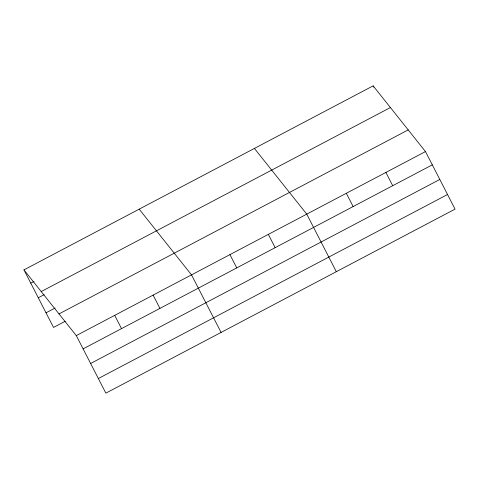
<?xml version="1.0" encoding="UTF-8"?>
<svg xmlns="http://www.w3.org/2000/svg" width="479" height="479" viewBox="0 0 479 479"><rect width="100%" height="100%" fill="white"/><g stroke="black" fill="none" stroke-linecap="round" stroke-linejoin="round"><path stroke-width="0.72" d="M23.95 269.881L373.141 85.855L425.478 151.574L455.05 209.119L105.859 393.145L76.281 335.605L23.95 269.881L53.522 327.426L65.246 321.247M30.77 283.155L34.027 281.436M41.218 291.567L390.415 107.541M38.278 297.764L44.14 294.675M46.014 312.817L55.133 308.009M59.013 313.913L408.204 129.887M76.281 335.605L425.478 151.574M83.107 348.874L432.298 164.848M90.615 363.483L439.806 179.457M98.351 378.536L447.542 194.51M254.415 148.424L306.752 214.143L336.324 271.689M139.185 209.149L191.516 274.874L221.088 332.42M373.141 85.855L373.824 87.178M385.9 172.434L392.72 185.702M346.323 193.288L353.149 206.563M268.342 234.387L275.162 247.661M229.926 254.63L236.746 267.905M153.106 295.118L159.926 308.386M114.697 315.362L121.516 328.63"/></g></svg>
